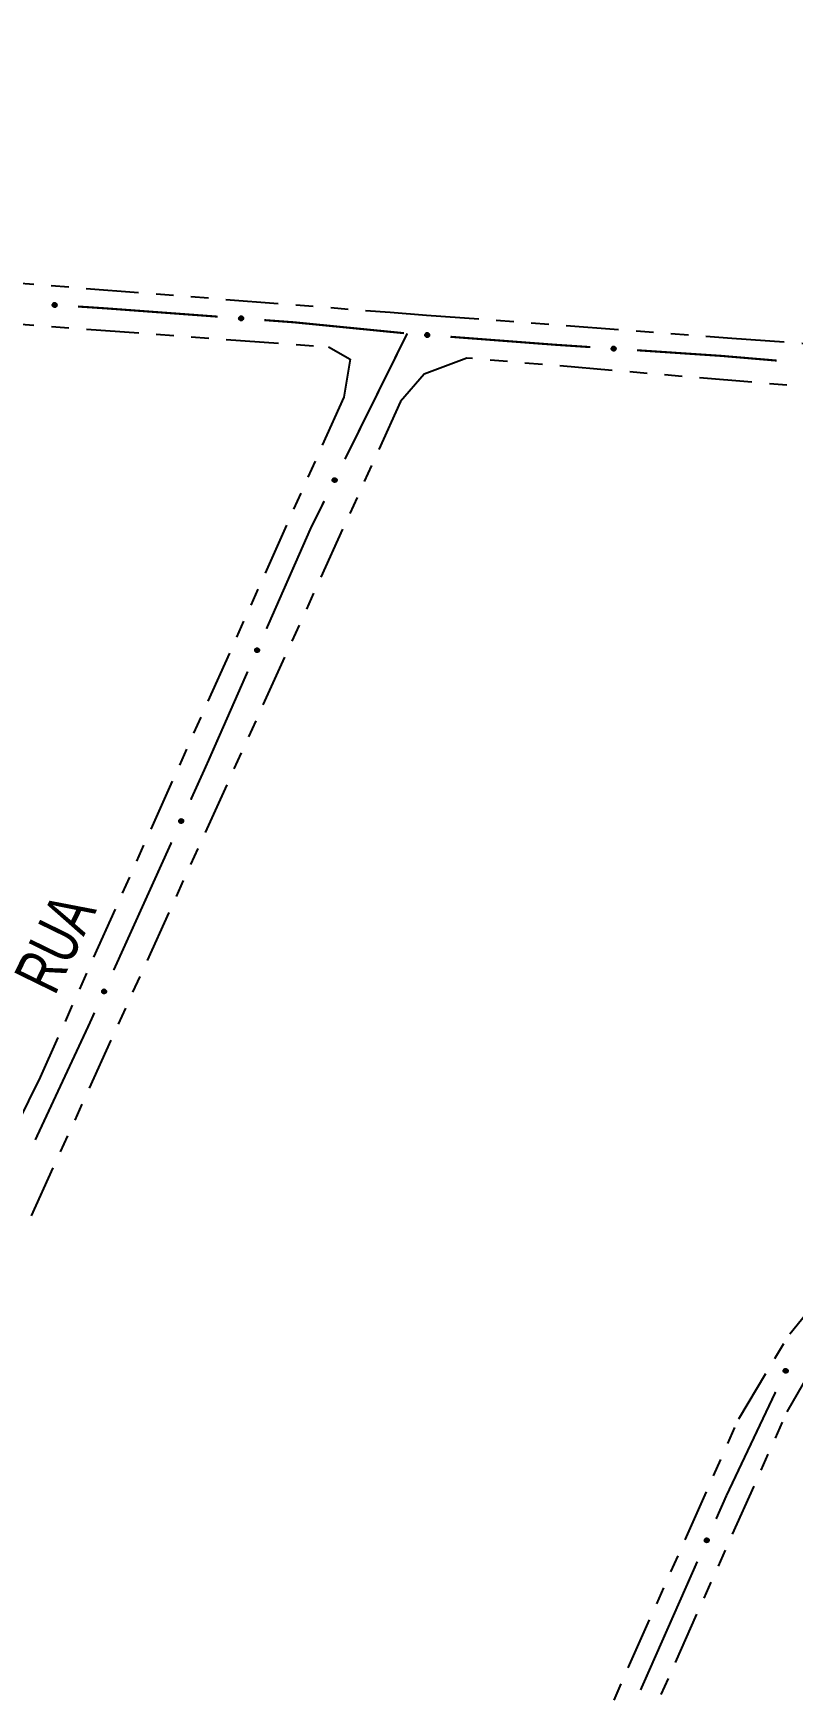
# Model space of a CAD drawing. Extents: x 203665 to 205970, y 4870865 to 4873745.
# Drawn here: x 204436.3 to 204501.3, y 4872321.7 to 4872464.2 of the extents above; entities that cross this region are included whole.
import ezdxf

# ---------------------------------------------------------------- set-up
doc = ezdxf.new("R2010")
doc.units = 0
doc.header["$LTSCALE"] = 1.5
doc.header["$MEASUREMENT"] = 0
doc.linetypes.add('TRACO_25', pattern=[8, 3, -1, 1, -1, 1, -1])
for name, color, linetype in [('SV-EIXO-RUA-N-PAV', 6, 'CONTINUOUS'), ('SV-RUA-NAO-PAV', 7, 'CONTINUOUS'), ('SV-TXT-RUA-N-PAV', 7, 'CONTINUOUS')]:
    doc.layers.add(name, color=color, linetype=linetype)
doc.styles.add('ARIAL', font='ARIAL.SHX')

msp = doc.modelspace()

# ---------------------------------------------------------------- linework, layer by layer
at = {"layer": 'SV-EIXO-RUA-N-PAV'}
for points in [[(204438.243895, 4872440.852082), (204438.207578, 4872440.819323), (204438.169667, 4872440.798595), (204438.133071, 4872440.790407), (204438.098846, 4872440.791605), (204438.06397, 4872440.796773), (204438.029957, 4872440.809742), (204437.995395, 4872440.832498), (204437.962278, 4872440.868698), (204437.943597, 4872440.90893), (204437.93365, 4872440.944378), (204437.932844, 4872440.980138), (204437.938432, 4872441.013934), (204437.953072, 4872441.048819), (204437.976475, 4872441.083619), (204438.013681, 4872441.116039), (204438.050987, 4872441.136105), (204438.086593, 4872441.143095), (204438.122548, 4872441.143678), (204438.158091, 4872441.137975), (204438.191405, 4872441.125052), (204438.226401, 4872441.101426), (204438.257912, 4872441.064279), (204438.278351, 4872441.027299), (204438.285839, 4872440.991802), (204438.285616, 4872440.95639), (204438.280857, 4872440.921347), (204438.269244, 4872440.886614), (204438.243895, 4872440.852082)], [(204454.201701, 4872439.705027), (204454.165114, 4872439.672571), (204454.127032, 4872439.652158), (204454.090369, 4872439.644275), (204454.056155, 4872439.645756), (204454.021323, 4872439.651214), (204453.987419, 4872439.664465), (204453.953048, 4872439.687507), (204453.920232, 4872439.723981), (204453.901886, 4872439.764367), (204453.892234, 4872439.799897), (204453.891725, 4872439.835662), (204453.897594, 4872439.869411), (204453.912522, 4872439.904173), (204453.936213, 4872439.938777), (204453.973688, 4872439.970887), (204454.01116, 4872439.990643), (204454.046821, 4872439.997337), (204454.082781, 4872439.997621), (204454.118275, 4872439.991623), (204454.15148, 4872439.978424), (204454.186279, 4872439.954508), (204454.217481, 4872439.9171), (204454.237611, 4872439.879952), (204454.244804, 4872439.844393), (204454.244287, 4872439.808985), (204454.239238, 4872439.773982), (204454.227337, 4872439.739347), (204454.201701, 4872439.705027)], [(204470.136913, 4872438.281393), (204470.100258, 4872438.249014), (204470.062133, 4872438.228681), (204470.025454, 4872438.220875), (204469.991243, 4872438.222429), (204469.956422, 4872438.22796), (204469.922547, 4872438.241282), (204469.888223, 4872438.264397), (204469.855485, 4872438.300939), (204469.837223, 4872438.341363), (204469.827646, 4872438.376914), (204469.827212, 4872438.41268), (204469.833152, 4872438.446416), (204469.848154, 4872438.481147), (204469.871918, 4872438.515702), (204469.90946, 4872438.547732), (204469.946973, 4872438.567409), (204469.982649, 4872438.574028), (204470.018609, 4872438.574237), (204470.05409, 4872438.568163), (204470.087268, 4872438.554895), (204470.122016, 4872438.530905), (204470.153139, 4872438.493433), (204470.173192, 4872438.456242), (204470.18031, 4872438.420668), (204470.179718, 4872438.385261), (204470.174595, 4872438.350269), (204470.162621, 4872438.315659), (204470.136913, 4872438.281393)], [(204486.095136, 4872437.114018), (204486.058779, 4872437.081304), (204486.020843, 4872437.060621), (204485.984237, 4872437.052478), (204485.950014, 4872437.053717), (204485.915144, 4872437.058928), (204485.881147, 4872437.071938), (204485.846613, 4872437.094736), (204485.813539, 4872437.130976), (204485.794907, 4872437.17123), (204485.785003, 4872437.206691), (204485.78424, 4872437.242452), (204485.78987, 4872437.276241), (204485.804552, 4872437.311108), (204485.827997, 4872437.34588), (204485.865242, 4872437.378254), (204485.902573, 4872437.398276), (204485.938186, 4872437.405222), (204485.974143, 4872437.405762), (204486.009678, 4872437.400015), (204486.042977, 4872437.387052), (204486.077944, 4872437.363384), (204486.10941, 4872437.326199), (204486.129804, 4872437.289194), (204486.137249, 4872437.253687), (204486.136983, 4872437.218276), (204486.132182, 4872437.183238), (204486.120527, 4872437.148519), (204486.095136, 4872437.114018)], [(204462.237712, 4872426.068649), (204462.253993, 4872426.02253), (204462.258555, 4872425.979564), (204462.252046, 4872425.942633), (204462.237784, 4872425.911498), (204462.219606, 4872425.881288), (204462.194558, 4872425.854874), (204462.160265, 4872425.831716), (204462.114116, 4872425.815059), (204462.069794, 4872425.813278), (204462.033246, 4872425.817723), (204461.999924, 4872425.830725), (204461.970873, 4872425.848876), (204461.944296, 4872425.875801), (204461.921166, 4872425.910783), (204461.90554, 4872425.957593), (204461.901357, 4872425.999747), (204461.908591, 4872426.035303), (204461.921874, 4872426.06872), (204461.940803, 4872426.099339), (204461.965539, 4872426.125126), (204462.000802, 4872426.14835), (204462.047208, 4872426.163161), (204462.089204, 4872426.167813), (204462.124852, 4872426.16108), (204462.157457, 4872426.147262), (204462.187978, 4872426.129398), (204462.215578, 4872426.105325), (204462.237712, 4872426.068649)], [(204455.596529, 4872411.521316), (204455.614886, 4872411.475983), (204455.621393, 4872411.433268), (204455.616566, 4872411.39608), (204455.603731, 4872411.36433), (204455.586943, 4872411.333326), (204455.56312, 4872411.305803), (204455.529913, 4872411.281112), (204455.484567, 4872411.262379), (204455.440372, 4872411.258589), (204455.403659, 4872411.261371), (204455.369781, 4872411.272848), (204455.339937, 4872411.289662), (204455.312165, 4872411.315353), (204455.287472, 4872411.349249), (204455.269738, 4872411.395302), (204455.263647, 4872411.437223), (204455.26926, 4872411.47307), (204455.281014, 4872411.507056), (204455.298533, 4872411.538502), (204455.322073, 4872411.565385), (204455.356247, 4872411.590185), (204455.401933, 4872411.607086), (204455.443674, 4872411.61364), (204455.479591, 4872411.608531), (204455.51279, 4872411.596206), (204455.54409, 4872411.579745), (204455.572754, 4872411.55695), (204455.596529, 4872411.521316)], [(204449.098105, 4872396.899392), (204449.115996, 4872396.853873), (204449.122064, 4872396.811094), (204449.116855, 4872396.773957), (204449.103696, 4872396.74234), (204449.08659, 4872396.711511), (204449.062486, 4872396.684234), (204449.029027, 4872396.659885), (204448.983491, 4872396.641618), (204448.939259, 4872396.638282), (204448.902577, 4872396.64144), (204448.868819, 4872396.653264), (204448.839149, 4872396.670383), (204448.811643, 4872396.696358), (204448.787298, 4872396.730506), (204448.770038, 4872396.776738), (204448.764377, 4872396.818719), (204448.770358, 4872396.854507), (204448.78246, 4872396.88837), (204448.800301, 4872396.919635), (204448.824116, 4872396.946275), (204448.858542, 4872396.970724), (204448.904399, 4872396.987155), (204448.946205, 4872396.993279), (204448.982068, 4872396.987802), (204449.015138, 4872396.975138), (204449.046268, 4872396.958356), (204449.074697, 4872396.935268), (204449.098105, 4872396.899392)], [(204442.499863, 4872382.323275), (204442.517753, 4872382.277756), (204442.523821, 4872382.234976), (204442.518613, 4872382.197839), (204442.505453, 4872382.166223), (204442.488347, 4872382.135393), (204442.464243, 4872382.108116), (204442.430785, 4872382.083767), (204442.385249, 4872382.0655), (204442.341017, 4872382.062164), (204442.304335, 4872382.065323), (204442.270577, 4872382.077146), (204442.240906, 4872382.094266), (204442.2134, 4872382.12024), (204442.189056, 4872382.154389), (204442.171796, 4872382.200621), (204442.166134, 4872382.242602), (204442.172115, 4872382.27839), (204442.184217, 4872382.312253), (204442.202058, 4872382.343518), (204442.225873, 4872382.370157), (204442.2603, 4872382.394606), (204442.306157, 4872382.411037), (204442.347963, 4872382.417162), (204442.383826, 4872382.411685), (204442.416896, 4872382.39902), (204442.448026, 4872382.382239), (204442.476454, 4872382.359151), (204442.499863, 4872382.323275)], [(204500.845048, 4872349.86039), (204500.862123, 4872349.814559), (204500.867427, 4872349.771678), (204500.861557, 4872349.73464), (204500.847835, 4872349.703263), (204500.830181, 4872349.672744), (204500.805594, 4872349.645901), (204500.771706, 4872349.622154), (204500.725852, 4872349.604702), (204500.681567, 4872349.602156), (204500.644948, 4872349.605969), (204500.611406, 4872349.618393), (204500.582046, 4872349.636039), (204500.555007, 4872349.662501), (204500.531277, 4872349.697078), (204500.514844, 4872349.743611), (204500.509933, 4872349.785686), (204500.516552, 4872349.821362), (204500.529256, 4872349.855004), (204500.547652, 4872349.885945), (204500.571939, 4872349.912155), (204500.606796, 4872349.935986), (204500.652939, 4872349.951596), (204500.694848, 4872349.956973), (204500.730608, 4872349.950857), (204500.763446, 4872349.937604), (204500.794272, 4872349.92027), (204500.822284, 4872349.896678), (204500.845048, 4872349.86039)], [(204494.08729, 4872335.361991), (204494.105588, 4872335.316634), (204494.112039, 4872335.273911), (204494.107164, 4872335.236728), (204494.094288, 4872335.204995), (204494.077459, 4872335.174014), (204494.053601, 4872335.146522), (204494.020361, 4872335.121874), (204493.974991, 4872335.103199), (204493.930791, 4872335.099467), (204493.894082, 4872335.102297), (204493.860219, 4872335.113817), (204493.830396, 4872335.13067), (204493.802659, 4872335.156397), (204493.77801, 4872335.190326), (204493.760336, 4872335.236402), (204493.754298, 4872335.27833), (204493.759958, 4872335.314171), (204493.771756, 4872335.348141), (204493.789316, 4872335.379564), (204493.812892, 4872335.406416), (204493.847098, 4872335.431172), (204493.892806, 4872335.448014), (204493.934555, 4872335.454513), (204493.970466, 4872335.449358), (204494.003648, 4872335.43699), (204494.034927, 4872335.420488), (204494.063561, 4872335.397655), (204494.08729, 4872335.361991)]]:
    msp.add_lwpolyline(points, close=True, dxfattribs=at)
for points in [[(204438.285839, 4872440.991802), (204437.932844, 4872440.980138)], [(204438.285616, 4872440.95639), (204437.93365, 4872440.944378)], [(204438.283163, 4872440.974697), (204437.935173, 4872440.96475)], [(204438.278351, 4872441.027299), (204437.938432, 4872441.013934)], [(204438.278682, 4872441.010545), (204437.938682, 4872440.997339)], [(204438.279385, 4872440.938024), (204437.94347, 4872440.924548)], [(204438.280857, 4872440.921347), (204437.943597, 4872440.90893)], [(204438.266032, 4872441.046931), (204437.95054, 4872441.032114)], [(204438.257912, 4872441.064279), (204437.953072, 4872441.048819)], [(204438.27034, 4872440.904431), (204437.957482, 4872440.888073)], [(204438.269244, 4872440.886614), (204437.962278, 4872440.868698)], [(204438.238225, 4872441.081578), (204437.967845, 4872441.06653)], [(204438.226401, 4872441.101426), (204437.976475, 4872441.083619)], [(204438.255848, 4872440.871197), (204437.982477, 4872440.852244)], [(204438.243895, 4872440.852082), (204437.995395, 4872440.832498)], [(204438.203252, 4872441.111226), (204438.002849, 4872441.099784)], [(204438.191405, 4872441.125052), (204438.013681, 4872441.116039)], [(204438.223388, 4872440.835042), (204438.020083, 4872440.821055)], [(204438.207578, 4872440.819323), (204438.029957, 4872440.809742)], [(204438.170375, 4872441.131164), (204438.038768, 4872441.12614)], [(204438.158091, 4872441.137975), (204438.050987, 4872441.136105)], [(204438.186018, 4872440.807414), (204438.055862, 4872440.803661)], [(204438.169667, 4872440.798595), (204438.06397, 4872440.796773)], [(204454.244804, 4872439.844393), (204453.891725, 4872439.835662)], [(204454.244287, 4872439.808985), (204453.892234, 4872439.799897)], [(204454.241987, 4872439.827311), (204453.893926, 4872439.820255)], [(204454.237611, 4872439.879952), (204453.897594, 4872439.869411)], [(204454.237804, 4872439.863196), (204453.897706, 4872439.852814)], [(204454.239238, 4872439.773982), (204453.901886, 4872439.764367)], [(204454.237904, 4872439.790671), (204453.901889, 4872439.779986)], [(204454.225456, 4872439.899685), (204453.909852, 4872439.887489)], [(204454.217481, 4872439.9171), (204453.912522, 4872439.904173)], [(204454.22858, 4872439.757155), (204453.915598, 4872439.743396)], [(204454.227337, 4872439.739347), (204453.920232, 4872439.723981)], [(204454.197937, 4872439.934562), (204453.927442, 4872439.921761)], [(204454.186279, 4872439.954508), (204453.936213, 4872439.938777)], [(204454.213813, 4872439.724042), (204453.940294, 4872439.70736)], [(204454.201701, 4872439.705027), (204453.953048, 4872439.687507)], [(204454.163212, 4872439.9645), (204453.962722, 4872439.954722)], [(204454.15148, 4872439.978424), (204453.973688, 4872439.970887)], [(204454.181053, 4872439.688158), (204453.97764, 4872439.67586)], [(204454.165114, 4872439.672571), (204453.987419, 4872439.664465)], [(204454.130502, 4872439.98471), (204453.998858, 4872439.980779)], [(204454.118275, 4872439.991623), (204454.01116, 4872439.990643)], [(204454.143455, 4872439.660841), (204454.013273, 4872439.65817)], [(204454.127032, 4872439.652158), (204454.021323, 4872439.651214)], [(204470.18031, 4872438.420668), (204469.827212, 4872438.41268)], [(204470.179718, 4872438.385261), (204469.827646, 4872438.376914)], [(204470.177456, 4872438.403592), (204469.829381, 4872438.397269)], [(204470.173192, 4872438.456242), (204469.833152, 4872438.446416)], [(204470.173348, 4872438.439486), (204469.83323, 4872438.429819)], [(204470.174595, 4872438.350269), (204469.837223, 4872438.341363)], [(204470.173297, 4872438.36696), (204469.83726, 4872438.356983)], [(204470.161077, 4872438.476001), (204469.845449, 4872438.464468)], [(204470.153139, 4872438.493433), (204469.848154, 4872438.481147)], [(204470.163902, 4872438.333464), (204469.850891, 4872438.320364)], [(204470.162621, 4872438.315659), (204469.855485, 4872438.300939)], [(204470.133633, 4872438.510935), (204469.863111, 4872438.498703)], [(204470.122016, 4872438.530905), (204469.871918, 4872438.515702)], [(204470.149065, 4872438.300383), (204469.875511, 4872438.284276)], [(204470.136913, 4872438.281393), (204469.888223, 4872438.264397)], [(204470.09897, 4872438.540946), (204469.89846, 4872438.53159)], [(204470.087268, 4872438.554895), (204469.90946, 4872438.547732)], [(204470.11623, 4872438.264567), (204469.912791, 4872438.252698)], [(204470.100258, 4872438.249014), (204469.922547, 4872438.241282)], [(204470.066303, 4872438.561225), (204469.934651, 4872438.557571)], [(204470.05409, 4872438.568163), (204469.946973, 4872438.567409)], [(204470.078574, 4872438.237329), (204469.948386, 4872438.234932)], [(204470.062133, 4872438.228681), (204469.956422, 4872438.22796)], [(204486.137249, 4872437.253687), (204485.78424, 4872437.242452)], [(204486.136983, 4872437.218276), (204485.785003, 4872437.206691)], [(204486.134553, 4872437.236586), (204485.786551, 4872437.227061)], [(204486.129804, 4872437.289194), (204485.78987, 4872437.276241)], [(204486.130115, 4872437.27244), (204485.7901, 4872437.259645)], [(204486.13073, 4872437.199917), (204485.794799, 4872437.186849)], [(204486.132182, 4872437.183238), (204485.794907, 4872437.17123)], [(204486.117509, 4872437.308841), (204485.802, 4872437.294406)], [(204486.10941, 4872437.326199), (204485.804552, 4872437.311108)], [(204486.121644, 4872437.166336), (204485.808767, 4872437.150357)], [(204486.120527, 4872437.148519), (204485.813539, 4872437.130976)], [(204486.089744, 4872437.343521), (204485.819346, 4872437.328801)], [(204486.077944, 4872437.363384), (204485.827997, 4872437.34588)], [(204486.107113, 4872437.133119), (204485.833718, 4872437.114497)], [(204486.095136, 4872437.114018), (204485.846613, 4872437.094736)], [(204486.054807, 4872437.373212), (204485.854391, 4872437.362012)], [(204486.042977, 4872437.387052), (204485.865242, 4872437.378254)], [(204486.074608, 4872437.097003), (204485.871287, 4872437.083263)], [(204486.058779, 4872437.081304), (204485.881147, 4872437.071938)], [(204486.021955, 4872437.393189), (204485.890342, 4872437.388325)], [(204486.009678, 4872437.400015), (204485.902573, 4872437.398276)], [(204486.037204, 4872437.06942), (204485.907044, 4872437.065826)], [(204486.020843, 4872437.060621), (204485.915144, 4872437.058928)], [(204461.940803, 4872426.099339), (204461.901357, 4872425.999747)], [(204461.965539, 4872426.125126), (204461.90554, 4872425.957593)], [(204461.951813, 4872426.108062), (204461.90586, 4872425.984636)], [(204461.982856, 4872426.130747), (204461.916383, 4872425.941345)], [(204462.000802, 4872426.14835), (204461.921166, 4872425.910783)], [(204462.02367, 4872426.151636), (204461.933625, 4872425.896247)], [(204462.047208, 4872426.163161), (204461.944296, 4872425.875801)], [(204462.066344, 4872426.163987), (204461.958745, 4872425.867042)], [(204462.089204, 4872426.167813), (204461.970873, 4872425.848876)], [(204462.104797, 4872426.161679), (204461.986289, 4872425.842727)], [(204462.124852, 4872426.16108), (204461.999924, 4872425.830725)], [(204462.139614, 4872426.152035), (204462.015025, 4872425.82696)], [(204462.157457, 4872426.147262), (204462.033246, 4872425.817723)], [(204462.172017, 4872426.13445), (204462.055327, 4872425.819166)], [(204462.187978, 4872426.129398), (204462.069794, 4872425.813278)], [(204462.199551, 4872426.113186), (204462.094386, 4872425.81808)], [(204462.215578, 4872426.105325), (204462.114116, 4872425.815059)], [(204462.224661, 4872426.087033), (204462.13707, 4872425.82738)], [(204462.237712, 4872426.068649), (204462.160265, 4872425.831716)], [(204462.24556, 4872426.043167), (204462.180319, 4872425.850108)], [(204462.253993, 4872426.02253), (204462.194558, 4872425.854874)], [(204462.256699, 4872425.998048), (204462.21013, 4872425.876451)], [(204462.258555, 4872425.979564), (204462.219606, 4872425.881288)], [(204455.298533, 4872411.538502), (204455.263647, 4872411.437223)], [(204455.309136, 4872411.547715), (204455.26883, 4872411.422331)], [(204455.322073, 4872411.565385), (204455.269738, 4872411.395302)], [(204455.339118, 4872411.571786), (204455.281307, 4872411.379563)], [(204455.356247, 4872411.590185), (204455.287472, 4872411.349249)], [(204455.378942, 4872411.594505), (204455.300577, 4872411.335294)], [(204455.401933, 4872411.607086), (204455.312165, 4872411.315353)], [(204455.421012, 4872411.60878), (204455.326997, 4872411.307259)], [(204455.443674, 4872411.61364), (204455.339937, 4872411.289662)], [(204455.45953, 4872411.608219), (204455.355616, 4872411.284219)], [(204455.479591, 4872411.608531), (204455.369781, 4872411.272848)], [(204455.494748, 4872411.600165), (204455.385037, 4872411.269772)], [(204455.51279, 4872411.596206), (204455.403659, 4872411.261371)], [(204455.527916, 4872411.584068), (204455.425652, 4872411.263814)], [(204455.54409, 4872411.579745), (204455.440372, 4872411.258589)], [(204455.556386, 4872411.564076), (204455.46472, 4872411.264502)], [(204455.572754, 4872411.55695), (204455.484567, 4872411.262379)], [(204455.582657, 4872411.539088), (204455.506939, 4872411.275729)], [(204455.596529, 4872411.521316), (204455.529913, 4872411.281112)], [(204455.605525, 4872411.496217), (204455.549111, 4872411.300396)], [(204455.614886, 4872411.475983), (204455.56312, 4872411.305803)], [(204455.6187, 4872411.451649), (204455.577696, 4872411.328064)], [(204455.621393, 4872411.433268), (204455.586943, 4872411.333326)], [(204448.800301, 4872396.919635), (204448.764377, 4872396.818719)], [(204448.810997, 4872396.928739), (204448.769408, 4872396.803775)], [(204448.824116, 4872396.946275), (204448.770038, 4872396.776738)], [(204448.841225, 4872396.952501), (204448.781445, 4872396.760881)], [(204448.858542, 4872396.970724), (204448.787298, 4872396.730506)], [(204448.881281, 4872396.97481), (204448.80026, 4872396.716416)], [(204448.904399, 4872396.987155), (204448.811643, 4872396.696358)], [(204448.923494, 4872396.988653), (204448.82639, 4872396.688112)], [(204448.946205, 4872396.993279), (204448.839149, 4872396.670383)], [(204448.962005, 4872396.987696), (204448.854772, 4872396.66478)], [(204448.982068, 4872396.987802), (204448.868819, 4872396.653264)], [(204448.997139, 4872396.979281), (204448.884043, 4872396.650031)], [(204449.015138, 4872396.975138), (204448.902577, 4872396.64144)], [(204449.030139, 4872396.962845), (204448.924594, 4872396.643657)], [(204449.046268, 4872396.958356), (204448.939259, 4872396.638282)], [(204449.058403, 4872396.942562), (204448.963667, 4872396.643944)], [(204449.074697, 4872396.935268), (204448.983491, 4872396.641618)], [(204449.084416, 4872396.917306), (204449.005999, 4872396.654738)], [(204449.098105, 4872396.899392), (204449.029027, 4872396.659885)], [(204449.106843, 4872396.874202), (204449.048422, 4872396.67897)], [(204449.115996, 4872396.853873), (204449.062486, 4872396.684234)], [(204449.11956, 4872396.829502), (204449.07729, 4872396.706344)], [(204449.122064, 4872396.811094), (204449.08659, 4872396.711511)], [(204442.202058, 4872382.343518), (204442.166134, 4872382.242602)], [(204442.212755, 4872382.352622), (204442.171165, 4872382.227658)], [(204442.225873, 4872382.370157), (204442.171796, 4872382.200621)], [(204442.242983, 4872382.376384), (204442.183202, 4872382.184764)], [(204442.2603, 4872382.394606), (204442.189056, 4872382.154389)], [(204442.283038, 4872382.398693), (204442.202017, 4872382.140299)], [(204442.306157, 4872382.411037), (204442.2134, 4872382.12024)], [(204442.325252, 4872382.412536), (204442.228148, 4872382.111994)], [(204442.347963, 4872382.417162), (204442.240906, 4872382.094266)], [(204442.363762, 4872382.411579), (204442.256529, 4872382.088662)], [(204442.383826, 4872382.411685), (204442.270577, 4872382.077146)], [(204442.398896, 4872382.403164), (204442.285801, 4872382.073914)], [(204442.416896, 4872382.39902), (204442.304335, 4872382.065323)], [(204442.431897, 4872382.386727), (204442.326352, 4872382.06754)], [(204442.448026, 4872382.382239), (204442.341017, 4872382.062164)], [(204442.460161, 4872382.366444), (204442.365425, 4872382.067826)], [(204442.476454, 4872382.359151), (204442.385249, 4872382.0655)], [(204442.486173, 4872382.341188), (204442.407756, 4872382.07862)], [(204442.499863, 4872382.323275), (204442.430785, 4872382.083767)], [(204442.5086, 4872382.298084), (204442.45018, 4872382.102853)], [(204442.517753, 4872382.277756), (204442.464243, 4872382.108116)], [(204442.521318, 4872382.253384), (204442.479047, 4872382.130226)], [(204442.523821, 4872382.234976), (204442.488347, 4872382.135393)], [(204500.547652, 4872349.885945), (204500.509933, 4872349.785686)], [(204500.55851, 4872349.894857), (204500.514696, 4872349.770655)], [(204500.571939, 4872349.912155), (204500.514844, 4872349.743611)], [(204500.589157, 4872349.918075), (204500.525966, 4872349.727553)], [(204500.606796, 4872349.935986), (204500.531277, 4872349.697078)], [(204500.629604, 4872349.939666), (204500.543985, 4872349.682759)], [(204500.652939, 4872349.951596), (204500.555007, 4872349.662501)], [(204500.672059, 4872349.952753), (204500.569606, 4872349.653993)], [(204500.694848, 4872349.956973), (204500.582046, 4872349.636039)], [(204500.710546, 4872349.951109), (204500.597566, 4872349.630158)], [(204500.730608, 4872349.950857), (204500.611406, 4872349.618393)], [(204500.745524, 4872349.942068), (204500.62657, 4872349.614889)], [(204500.763446, 4872349.937604), (204500.644948, 4872349.605969)], [(204500.778226, 4872349.925046), (204500.667001, 4872349.607793)], [(204500.794272, 4872349.92027), (204500.681567, 4872349.602156)], [(204500.806123, 4872349.904261), (204500.706073, 4872349.607382)], [(204500.822284, 4872349.896678), (204500.725852, 4872349.604702)], [(204500.831681, 4872349.878545), (204500.74859, 4872349.617418)], [(204500.845048, 4872349.86039), (204500.771706, 4872349.622154)], [(204500.853335, 4872349.835048), (204500.791439, 4872349.64089)], [(204500.862123, 4872349.814559), (204500.805594, 4872349.645901)], [(204500.865252, 4872349.790128), (204500.820791, 4872349.667744)], [(204500.867427, 4872349.771678), (204500.830181, 4872349.672744)], [(204493.789316, 4872335.379564), (204493.754298, 4872335.27833)], [(204493.799931, 4872335.388764), (204493.759463, 4872335.263432)], [(204493.812892, 4872335.406416), (204493.760336, 4872335.236402)], [(204493.829945, 4872335.412796), (204493.771884, 4872335.220648)], [(204493.847098, 4872335.431172), (204493.77801, 4872335.190326)], [(204493.869799, 4872335.435463), (204493.791097, 4872335.176353)], [(204493.892806, 4872335.448014), (204493.802659, 4872335.156397)], [(204493.911887, 4872335.449683), (204493.81748, 4872335.148284)], [(204493.934555, 4872335.454513), (204493.830396, 4872335.13067)], [(204493.950404, 4872335.449072), (204493.846069, 4872335.125207)], [(204493.970466, 4872335.449358), (204493.860219, 4872335.113817)], [(204493.985612, 4872335.440972), (204493.875471, 4872335.110722)], [(204494.003648, 4872335.43699), (204493.894082, 4872335.102297)], [(204494.018759, 4872335.424832), (204493.916078, 4872335.104711)], [(204494.034927, 4872335.420488), (204493.930791, 4872335.099467)], [(204494.047203, 4872335.404803), (204493.955147, 4872335.105348)], [(204494.063561, 4872335.397655), (204493.974991, 4872335.103199)], [(204494.073441, 4872335.379781), (204493.99738, 4872335.116521)], [(204494.08729, 4872335.361991), (204494.020361, 4872335.121874)], [(204494.096253, 4872335.33688), (204494.039585, 4872335.141132)], [(204494.105588, 4872335.316634), (204494.053601, 4872335.146522)], [(204494.109371, 4872335.292295), (204494.068206, 4872335.168763)], [(204494.112039, 4872335.273911), (204494.077459, 4872335.174014)]]:
    msp.add_lwpolyline(points, dxfattribs=at)
at = {"layer": 'SV-EIXO-RUA-N-PAV', "const_width": 0.18}
for points in [[(204442.445577, 4872440.686232), (204440.103437, 4872440.840176)], [(204443.0966, 4872440.63801), (204442.445577, 4872440.686232)], [(204452.07201, 4872439.973164), (204443.0966, 4872440.63801)], [(204458.600284, 4872439.489587), (204456.061081, 4872439.677677)], [(204459.051926, 4872439.444982), (204458.600284, 4872439.489587)], [(204468.008349, 4872438.560396), (204459.051926, 4872439.444982)], [(204468.293109, 4872438.532271), (204462.963534, 4872427.780731)], [(204480.857881, 4872437.574955), (204471.996231, 4872438.25013)], [(204480.970296, 4872437.567431), (204480.857881, 4872437.574955)], [(204483.963596, 4872437.367043), (204480.970296, 4872437.567431)], [(204495.157789, 4872436.617639), (204487.954662, 4872437.099858)], [(204495.935759, 4872436.551812), (204495.157789, 4872436.617639)], [(204499.921516, 4872436.214556), (204495.935759, 4872436.551812)], [(204461.187009, 4872424.196884), (204460.298746, 4872422.40496)], [(204460.032684, 4872421.868223), (204456.243918, 4872413.264568)], [(204460.298746, 4872422.40496), (204460.032684, 4872421.868223)], [(204454.631838, 4872409.603803), (204451.407679, 4872402.282274)], [(204451.182708, 4872401.771403), (204449.763349, 4872398.635909)], [(204451.407679, 4872402.282274), (204451.182708, 4872401.771403)], [(204448.113788, 4872394.99188), (204443.165106, 4872384.059792)], [(204441.515546, 4872380.415762), (204441.103155, 4872379.504755)], [(204441.042111, 4872379.369901), (204436.452969, 4872369.536026)], [(204441.103155, 4872379.504755), (204441.042111, 4872379.369901)], [(204499.826842, 4872347.970749), (204495.969585, 4872339.839233)], [(204495.617749, 4872339.097527), (204494.736946, 4872337.104399)], [(204495.969585, 4872339.839233), (204495.617749, 4872339.097527)], [(204493.120107, 4872333.445734), (204488.269589, 4872322.469738)]]:
    msp.add_lwpolyline(points, dxfattribs=at)
at = {"layer": 'SV-RUA-NAO-PAV', "linetype": 'TRACO_25'}
for points in [[(204569.965922, 4872508.834013, 7.313018), (204566.555212, 4872511.463932, 7.343032), (204509.78785, 4872516.71614, 7.38305), (204504.513435, 4872517.138799, 7.38305), (204436.748483, 4872522.569064, 7.823254), (204433.778227, 4872521.729283, 7.823254), (204432.36826, 4872519.999509, 7.823254), (204425.349615, 4872501.121585, 8.193424), (204416.280969, 4872480.153952, 8.223438), (204412.601417, 4872472.524831, 8.213433), (204409.711726, 4872466.895488, 8.143401), (204404.889741, 4872458.282866, 8.143401), (204400.853687, 4872450.940844, 8.383512), (204400.703201, 4872447.178698, 8.473554), (204402.509031, 4872445.372868, 8.503567), (204404.917393, 4872445.222121, 8.503567), (204466.821599, 4872440.34523, 8.05336), (204469.931171, 4872440.11136, 8.05336), (204496.079244, 4872438.144766, 8.05336), (204533.87016, 4872435.302515, 7.9233), (204538.500666, 4872435.682261, 7.913295), (204541.310734, 4872437.981915, 7.64317), (204570.246795, 4872501.604667, 7.483097)], [(204369.497275, 4872377.83562, 8.5736), (204371.476871, 4872383.345017, 8.5736), (204380.295777, 4872401.812893, 8.5736), (204397.173402, 4872439.588604, 8.493563), (204398.783411, 4872441.168382, 8.493563), (204402.353769, 4872441.73816, 8.493563), (204404.92517, 4872441.549155, 8.043355), (204461.567211, 4872437.385818, 8.043355), (204463.421661, 4872436.325763, 8.16341), (204462.851968, 4872433.096088, 8.16341), (204436.865629, 4872374.892696, 8.533581), (204430.446381, 4872361.834206, 8.583604), (204426.866101, 4872360.574492, 8.613618), (204421.885279, 4872362.554546, 8.633627), (204415.82429, 4872364.86462, 8.803705), (204410.47357, 4872365.584807, 8.773691), (204405.085454, 4872365.843444, 8.723669), (204374.609104, 4872367.30635, 8.723669), (204370.398333, 4872369.636334, 8.703659), (204368.707719, 4872373.196086, 8.673646)], [(204440.714437, 4872216.727119, 7.90329), (204442.654052, 4872222.036536, 7.893286), (204471.72067, 4872280.989714, 7.803244), (204500.816557, 4872346.272305, 8.03335), (204504.306267, 4872352.351578, 8.023346), (204508.306458, 4872354.801162, 8.023346), (204513.467129, 4872354.310962, 7.913295), (204557.185009, 4872347.469638, 7.913295), (204567.284508, 4872345.889187, 7.453083), (204569.535083, 4872343.239325, 7.593147), (204569.005561, 4872338.569781, 7.453083), (204536.059644, 4872269.597713, 7.273), (204505.9033, 4872207.164909, 7.443078), (204504.193321, 4872205.235169, 7.443078), (204500.992945, 4872205.195324, 7.443078), (204445.485773, 4872210.097505, 7.853267), (204441.164995, 4872212.377499, 7.843263)]]:
    msp.add_polyline3d(points, close=True, dxfattribs=at)
msp.add_polyline3d([(204477.478869, 4872302.417462, 8.093378), (204496.686135, 4872345.672556, 8.133396), (204501.045809, 4872352.951677, 8.03335), (204505.475704, 4872358.400964, 8.023346), (204508.668828, 4872366.346583, 8.023346), (204509.556488, 4872375.371134, 7.873277), (204513.683764, 4872383.538253, 7.823254), (204519.183532, 4872391.177287, 7.943309), (204535.951415, 4872426.613219, 7.763226), (204535.841055, 4872429.602948, 7.763226), (204533.670599, 4872431.312893, 7.723207), (204473.389093, 4872436.428933, 8.083373), (204469.742559, 4872435.065579, 8.103383), (204467.712592, 4872432.705894, 8.083373), (204435.676974, 4872362.083935, 8.55359)], dxfattribs=at)

# ---------------------------------------------------------------- texts
at = {"layer": 'SV-TXT-RUA-N-PAV', "style": 'ARIAL', "width": 0.7}
msp.add_text('RUA', height=4, rotation=64, dxfattribs=at).set_placement((204438.119042, 4872381.805099))

doc.saveas('drawing.dxf')
